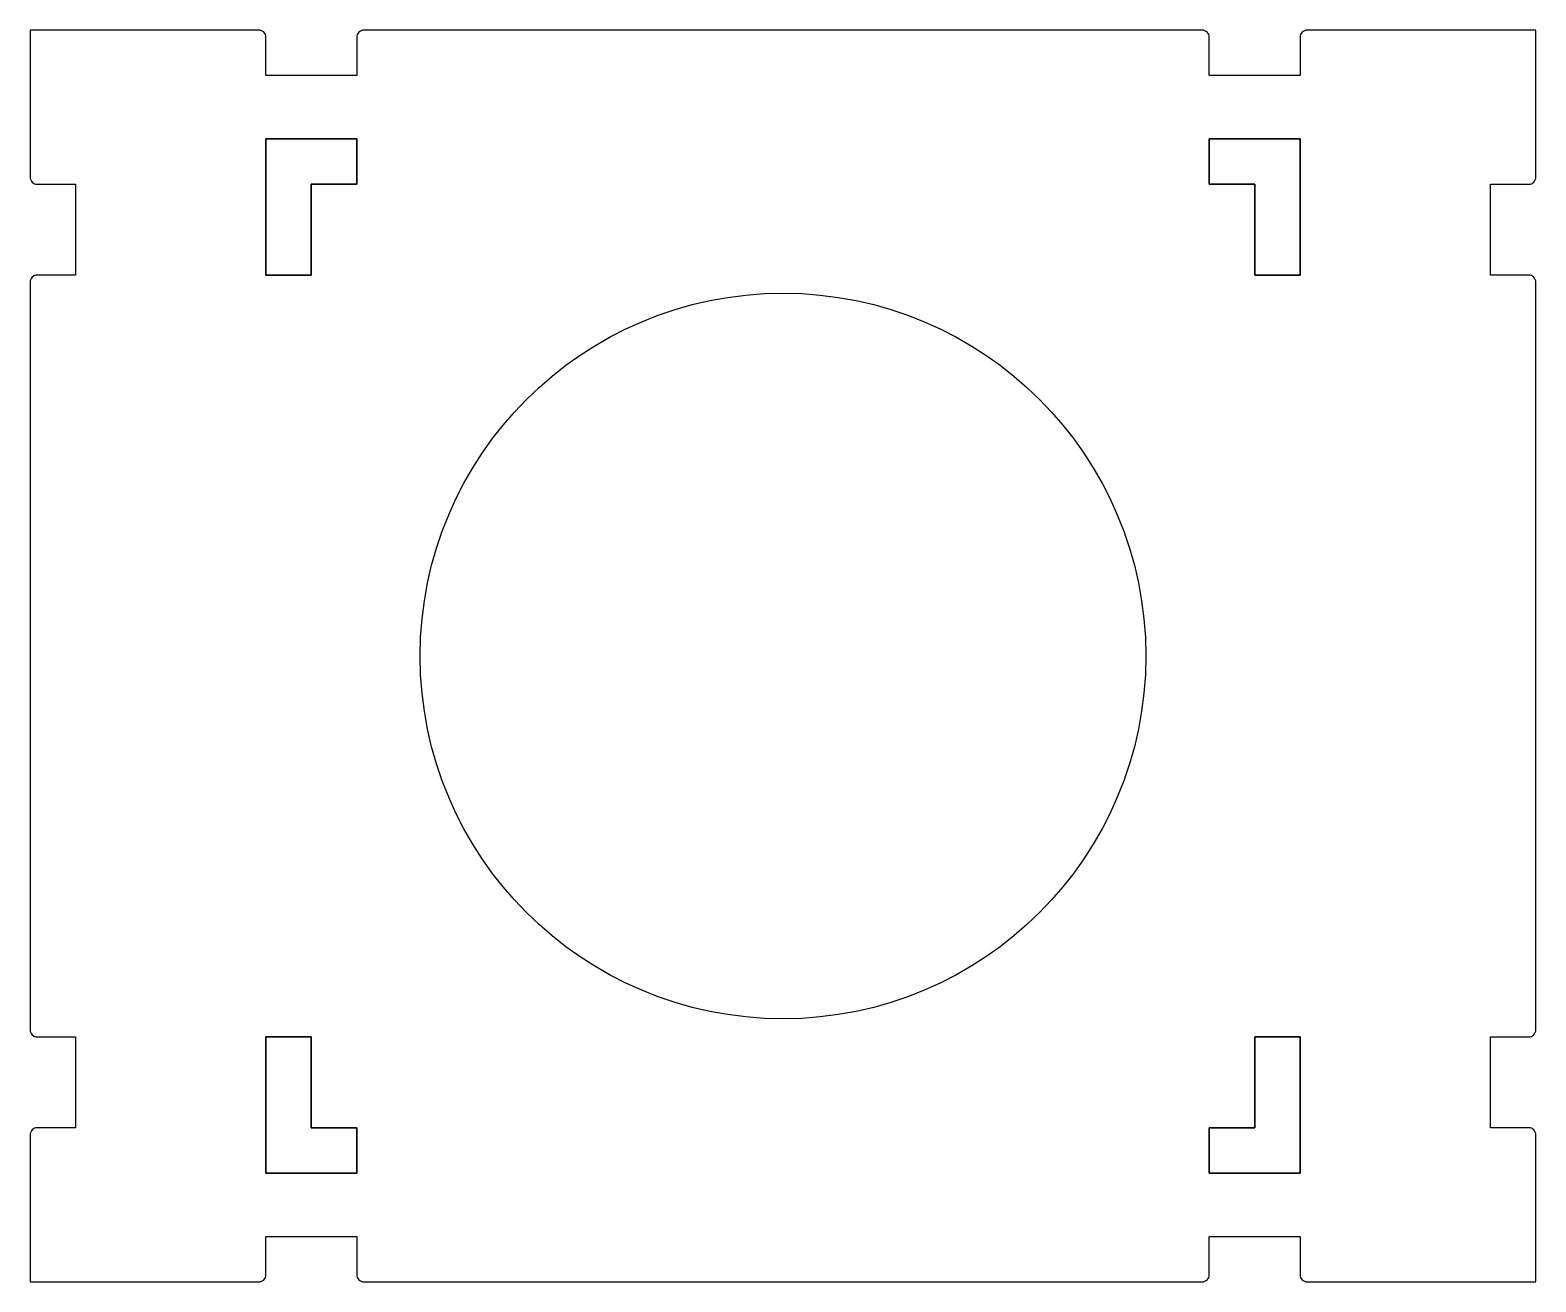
# Model space of a CAD drawing. Header units: inches. Extents: x 0.43 to 4.58, y -3.97 to -0.52.
import ezdxf

# ---------------------------------------------------------------- set-up
doc = ezdxf.new("R2010")
doc.units = ezdxf.units.IN
doc.layers.get('0').update_dxf_attribs({"linetype": 'CONTINUOUS'})

msp = doc.modelspace()

# ---------------------------------------------------------------- linework, layer by layer
msp.add_lwpolyline([(1.325, -3.955, 0.414214), (1.345, -3.975), (3.655, -3.975, 0.414214), (3.675, -3.955), (3.675, -3.85), (3.925, -3.85), (3.925, -3.955, 0.414214), (3.945, -3.975), (4.575, -3.975), (4.575, -3.57, 0.414214), (4.555, -3.55), (4.45, -3.55), (4.45, -3.3), (4.555, -3.3, 0.414214), (4.575, -3.28), (4.575, -1.22, 0.414214), (4.555, -1.2), (4.45, -1.2), (4.45, -0.95), (4.555, -0.95, 0.414214), (4.575, -0.93), (4.575, -0.525), (3.945, -0.525, 0.414214), (3.925, -0.545), (3.925, -0.65), (3.675, -0.65), (3.675, -0.545, 0.414214), (3.655, -0.525), (1.345, -0.525, 0.414214), (1.325, -0.545), (1.325, -0.65), (1.075, -0.65), (1.075, -0.545, 0.414214), (1.055, -0.525), (0.425, -0.525), (0.425, -0.93, 0.414214), (0.445, -0.95), (0.55, -0.95), (0.55, -1.2), (0.445, -1.2, 0.414214), (0.425, -1.22), (0.425, -3.28, 0.414214), (0.445, -3.3), (0.55, -3.3), (0.55, -3.55), (0.445, -3.55, 0.414214), (0.425, -3.57), (0.425, -3.975), (1.055, -3.975, 0.414214), (1.075, -3.955), (1.075, -3.85), (1.325, -3.85)], format="xyb", close=True)
msp.add_lwpolyline([(1.325, -3.955, 0.414214), (1.345, -3.975), (3.655, -3.975, 0.414214), (3.675, -3.955), (3.675, -3.85), (3.925, -3.85), (3.925, -3.955, 0.414214), (3.945, -3.975), (4.575, -3.975), (4.575, -3.57, 0.414214), (4.555, -3.55), (4.45, -3.55), (4.45, -3.3), (4.555, -3.3, 0.414214), (4.575, -3.28), (4.575, -1.22, 0.414214), (4.555, -1.2), (4.45, -1.2), (4.45, -0.95), (4.555, -0.95, 0.414214), (4.575, -0.93), (4.575, -0.525), (3.945, -0.525, 0.414214), (3.925, -0.545), (3.925, -0.65), (3.675, -0.65), (3.675, -0.545, 0.414214), (3.655, -0.525), (1.345, -0.525, 0.414214), (1.325, -0.545), (1.325, -0.65), (1.075, -0.65), (1.075, -0.545, 0.414214), (1.055, -0.525), (0.425, -0.525), (0.425, -0.93, 0.414214), (0.445, -0.95), (0.55, -0.95), (0.55, -1.2), (0.445, -1.2, 0.414214), (0.425, -1.22), (0.425, -3.28, 0.414214), (0.445, -3.3), (0.55, -3.3), (0.55, -3.55), (0.445, -3.55, 0.414214), (0.425, -3.57), (0.425, -3.975), (1.055, -3.975, 0.414214), (1.075, -3.955), (1.075, -3.85), (1.325, -3.85)], format="xyb", close=True)
for points in [[(1.075, -1.2), (1.075, -0.825), (1.325, -0.825), (1.325, -0.95), (1.2, -0.95), (1.2, -1.2)], [(1.325, -0.825), (1.075, -0.825), (1.075, -1.2), (1.2, -1.2), (1.2, -0.95), (1.325, -0.95)], [(3.925, -1.2), (3.8, -1.2), (3.8, -0.95), (3.675, -0.95), (3.675, -0.825), (3.925, -0.825)], [(3.8, -0.95), (3.8, -1.2), (3.925, -1.2), (3.925, -0.825), (3.675, -0.825), (3.675, -0.95)], [(1.075, -3.3), (1.2, -3.3), (1.2, -3.55), (1.325, -3.55), (1.325, -3.675), (1.075, -3.675)], [(1.2, -3.55), (1.2, -3.3), (1.075, -3.3), (1.075, -3.675), (1.325, -3.675), (1.325, -3.55)], [(3.925, -3.3), (3.925, -3.675), (3.675, -3.675), (3.675, -3.55), (3.8, -3.55), (3.8, -3.3)], [(3.675, -3.675), (3.925, -3.675), (3.925, -3.3), (3.8, -3.3), (3.8, -3.55), (3.675, -3.55)]]:
    msp.add_lwpolyline(points, close=True)
msp.add_circle((2.5, -2.25), 1)
msp.add_circle((2.5, -2.25), 1)

doc.saveas('drawing.dxf')
